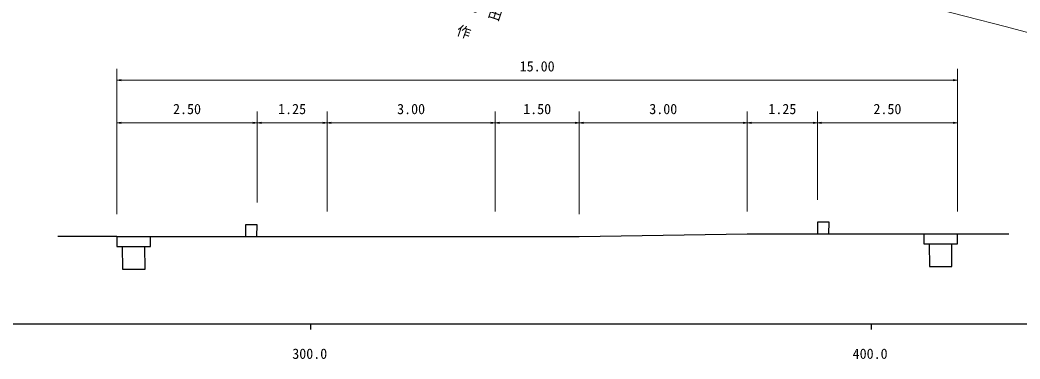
# Model space of a CAD drawing. Units: millimetres on the paper, enlarged 1000 times, with parts at other scales. Extents: x 40000 to 680000, y 20000 to 380000.
# Drawn here: x 316140 to 494588, y 198715 to 259230 of the extents above; entities that cross this region are included whole.
import ezdxf
from ezdxf.enums import TextEntityAlignment as Align

# ---------------------------------------------------------------- set-up
doc = ezdxf.new("R2010")
doc.units = ezdxf.units.MM
doc.header["$LTSCALE"] = 1000
for name, color, linetype, lineweight in [('M-BGD', 7, 'Continuous', 25), ('M-STR-HTXT', 7, 'Continuous', 13), ('M-TTL-BAND', 7, 'Continuous', 25)]:
    doc.layers.add(name, color=color, linetype=linetype, lineweight=lineweight)
doc.layers.add('M-BMK-HTXT', color=7, linetype='Continuous')
doc.styles.add('@ＭＳ ゴシック', font='')
doc.styles.add('ＭＳ ゴシック', font='')
doc.styles.get('@ＭＳ ゴシック').set_extended_font_data('@MS Gothic')
doc.styles.get('ＭＳ ゴシック').set_extended_font_data('MS Gothic')

# ---------------------------------------------------------------- blocks, each defined once
blk = doc.blocks.new('open_arrow')
at = {"color": 0, "linetype": 'Continuous', "lineweight": -2}
blk.add_lwpolyline([(7.5, 1.25), (0, 0), (7.5, -1.25)], dxfattribs=at)

msp = doc.modelspace()

# ---------------------------------------------------------------- linework, layer by layer
at = {"layer": 'M-BGD'}
msp.add_line((333430, 220559), (322905, 220559), dxfattribs=at)
for points in [[(460483, 221039), (460518, 223132), (458430, 223132), (458430, 221039)], [(358430, 220559), (358465, 222651), (356377, 222651), (356377, 220559)], [(333430, 220559), (358430, 220559), (370930, 220559), (400930, 220559), (415930, 220559), (445930, 221039), (458430, 221039), (483430, 221039), (492577, 221039)], [(333430, 220559), (333430, 218809), (339430, 218809), (339430, 220559)], [(477430, 221039), (477430, 219289), (483430, 219289), (483430, 221039)], [(334386, 218809), (334435, 214722), (338451, 214747), (338426, 218809)], [(478386, 219289), (478435, 215202), (482451, 215227), (482426, 219289)]]:
    msp.add_lwpolyline(points, dxfattribs=at)
at = {"layer": 'M-STR-HTXT'}
for p, q in [((333430, 224559), (333430, 250496)), ((483430, 225039), (483430, 250496)), ((333430, 248496), (483430, 248496)), ((358465, 226651), (358465, 242876)), ((370930, 225039), (370930, 242876)), ((400930, 225039), (400930, 242876)), ((415930, 224559), (415930, 242876)), ((445930, 225039), (445930, 242876)), ((458430, 227132), (458430, 242876)), ((333430, 240876), (358465, 240876)), ((358465, 240876), (370930, 240876)), ((370930, 240876), (400930, 240876)), ((400930, 240876), (415930, 240876)), ((415930, 240876), (445930, 240876)), ((445930, 240876), (458430, 240876)), ((458430, 240876), (483430, 240876))]:
    msp.add_line(p, q, dxfattribs=at)
msp.add_lwpolyline([(509755, 253330), (492202, 258004), (469861, 263803)], dxfattribs=at)
at = {"layer": 'M-TTL-BAND'}
for p, q in [((40000, 205000), (579000, 205000)), ((368000, 205000), (368000, 204000)), ((468000, 205000), (468000, 204000))]:
    msp.add_line(p, q, dxfattribs=at)

# ---------------------------------------------------------------- block references
at = {"layer": 'M-STR-HTXT', "xscale": 100, "yscale": 100}
for p in [(333430, 248496), (333430, 240876), (358465, 240876), (370930, 240876), (400930, 240876), (415930, 240876), (445930, 240876), (458430, 240876)]:
    msp.add_blockref('open_arrow', p, dxfattribs=at)
at = {"layer": 'M-STR-HTXT', "xscale": 100, "yscale": 100, "rotation": 180}
for p in [(483430, 248496), (358465, 240876), (370930, 240876), (400930, 240876), (415930, 240876), (445930, 240876), (458430, 240876), (483430, 240876)]:
    msp.add_blockref('open_arrow', p, dxfattribs=at)

# ---------------------------------------------------------------- texts
at = {"layer": 'M-BMK-HTXT', "style": '@ＭＳ ゴシック'}
for s, p in [('字\u3000中\u3000開\u3000作', (399171, 273000)), ('字\u3000蔵\u3000田', (403186, 271517))]:
    msp.add_text(s, height=1833, rotation=251.188, dxfattribs=at).set_placement(p, align=Align.BOTTOM_LEFT)
at = {"layer": 'M-STR-HTXT', "style": 'ＭＳ ゴシック'}
for s, p in [('15.00', (408430, 249496)), ('2.50', (345948, 241876)), ('1.25', (364698, 241876)), ('3.00', (385930, 241876)), ('1.50', (408430, 241876)), ('3.00', (430930, 241876)), ('1.25', (452180, 241876)), ('2.50', (470930, 241876))]:
    msp.add_text(s, height=1833, dxfattribs=at).set_placement(p, align=Align.BOTTOM_CENTER)
at = {"layer": 'M-TTL-BAND', "style": 'ＭＳ ゴシック'}
for s, p in [('300.0', (367844, 198195)), ('400.0', (467844, 198195))]:
    msp.add_text(s, height=1833, dxfattribs=at).set_placement(p, align=Align.BOTTOM_CENTER)

doc.saveas('drawing.dxf')
